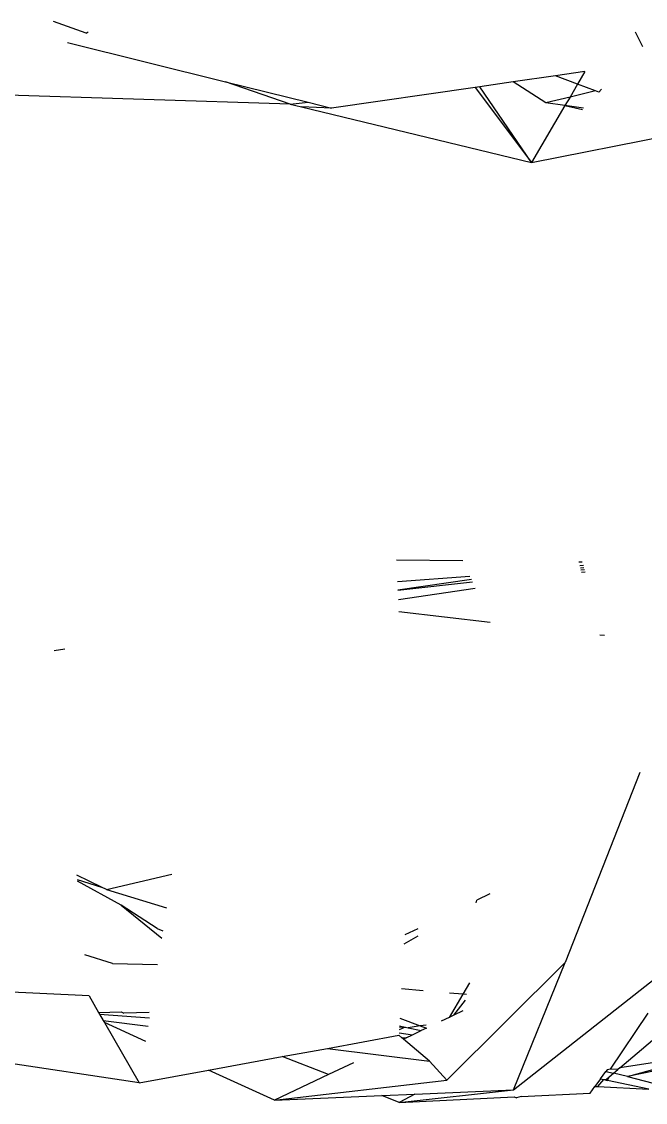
# Model space of a CAD drawing. Header units: millimetres. Extents: x 0 to 460473, y -68369 to 85219.
# Drawn here: x 224940.61 to 224950.74, y -36695.81 to -36678.27 of the extents above; entities that cross this region are included whole.
import ezdxf

# ---------------------------------------------------------------- set-up
doc = ezdxf.new("R2010")
doc.units = ezdxf.units.MM
doc.header["$LTSCALE"] = 50
doc.layers.add('ha', color=8, linetype='Continuous')

# ---------------------------------------------------------------- blocks, each defined once
blk = doc.blocks.new('12312')
for p, q in [((250566.443, -37190.013), (250565.912, -37189.827)), ((250566.443, -37190.013), (250566.48, -37189.994)), ((250575.36, -37189.991), (250575.48, -37190.232)), ((250566.141, -37190.165), (250568.708, -37190.803)), ((250574.068, -37190.708), (250573.38, -37190.807)), ((250574.546, -37190.639), (250574.068, -37190.708)), ((250574.426, -37190.842), (250574.068, -37190.708)), ((250574.546, -37190.639), (250574.426, -37190.842)), ((250569.757, -37191.169), (250561.785, -37190.916)), ((250569.757, -37191.169), (250568.708, -37190.803)), ((250568.708, -37190.803), (250570.05, -37191.136)), ((250572.76, -37190.896), (250570.431, -37191.231)), ((250572.84, -37190.885), (250572.76, -37190.896)), ((250572.76, -37190.896), (250573.677, -37192.113)), ((250573.38, -37190.807), (250572.84, -37190.885)), ((250573.677, -37192.113), (250572.84, -37190.885)), ((250573.911, -37191.148), (250573.38, -37190.807)), ((250574.426, -37190.842), (250574.303, -37191.052)), ((250574.715, -37190.951), (250574.426, -37190.842)), ((250574.815, -37190.926), (250574.771, -37190.972)), ((250574.303, -37191.052), (250573.911, -37191.148)), ((250574.303, -37191.052), (250574.221, -37191.19)), ((250574.715, -37190.951), (250574.303, -37191.052)), ((250574.771, -37190.972), (250574.715, -37190.951)), ((250569.757, -37191.169), (250570.05, -37191.136)), ((250569.757, -37191.169), (250569.942, -37191.213)), ((250569.942, -37191.213), (250573.677, -37192.113)), ((250570.431, -37191.231), (250569.942, -37191.213)), ((250570.05, -37191.136), (250570.431, -37191.231)), ((250574.221, -37191.19), (250573.677, -37192.113)), ((250574.221, -37191.19), (250573.911, -37191.148)), ((250574.522, -37191.232), (250574.221, -37191.19)), ((250574.221, -37191.19), (250574.504, -37191.251)), ((250573.677, -37192.113), (250576.173, -37191.622)), ((250571.485, -37198.564), (250572.565, -37198.576)), ((250574.444, -37198.597), (250574.503, -37198.597)), ((250574.521, -37198.655), (250574.463, -37198.662)), ((250574.471, -37198.69), (250574.53, -37198.686)), ((250574.481, -37198.725), (250574.54, -37198.719)), ((250574.492, -37198.764), (250574.551, -37198.755)), ((250571.502, -37198.917), (250572.677, -37198.828)), ((250572.701, -37198.882), (250571.508, -37199.053)), ((250571.508, -37199.053), (250572.718, -37198.92)), ((250571.516, -37199.205), (250572.762, -37199.02)), ((250571.525, -37199.404), (250573.007, -37199.574)), ((250574.787, -37199.778), (250574.864, -37199.787)), ((250565.923, -37200.035), (250566.101, -37200.009)), ((250575.435, -37202.012), (250574.223, -37205.097)), ((250566.695, -37203.877), (250566.293, -37203.682)), ((250566.773, -37203.914), (250567.834, -37203.666)), ((250566.3, -37203.751), (250566.695, -37203.877)), ((250567.011, -37204.17), (250566.303, -37203.779)), ((250566.773, -37203.914), (250566.695, -37203.877)), ((250566.773, -37203.914), (250567.749, -37204.212)), ((250573.003, -37203.986), (250572.791, -37204.088)), ((250567.011, -37204.17), (250567.672, -37204.705)), ((250567.596, -37204.548), (250567.011, -37204.17)), ((250572.778, -37204.131), (250572.791, -37204.088)), ((250567.596, -37204.548), (250567.691, -37204.583)), ((250571.829, -37204.55), (250571.619, -37204.651)), ((250571.61, -37204.793), (250571.839, -37204.663)), ((250573.383, -37207.167), (250576.386, -37204.803)), ((250575.113, -37206.807), (250577.322, -37204.938)), ((250566.872, -37205.116), (250566.424, -37204.972)), ((250566.872, -37205.116), (250567.606, -37205.133)), ((250572.302, -37207.007), (250574.223, -37205.097)), ((250573.383, -37207.167), (250574.223, -37205.097)), ((250572.668, -37205.43), (250572.56, -37205.615)), ((250566.492, -37205.641), (250563.938, -37205.518)), ((250566.492, -37205.641), (250566.647, -37205.908)), ((250571.919, -37205.556), (250571.568, -37205.524)), ((250572.56, -37205.615), (250572.341, -37205.989)), ((250572.56, -37205.615), (250572.346, -37205.595)), ((250572.624, -37205.62), (250572.56, -37205.615)), ((250572.416, -37205.953), (250572.603, -37205.711)), ((250566.647, -37205.908), (250567.014, -37205.901)), ((250566.647, -37205.908), (250566.664, -37205.938)), ((250566.664, -37205.938), (250567.472, -37205.995)), ((250566.664, -37205.938), (250566.722, -37206.038)), ((250567.014, -37205.901), (250567.055, -37205.919)), ((250567.47, -37205.908), (250567.055, -37205.919)), ((250571.541, -37206.004), (250571.87, -37206.125)), ((250572.341, -37205.989), (250572.212, -37206.05)), ((250572.416, -37205.953), (250572.341, -37205.989)), ((250572.563, -37205.884), (250572.416, -37205.953)), ((250574.961, -37206.83), (250575.574, -37205.919)), ((250566.722, -37206.038), (250567.451, -37206.129)), ((250566.722, -37206.038), (250566.742, -37206.073)), ((250567.412, -37206.379), (250566.742, -37206.073)), ((250566.742, -37206.073), (250567.308, -37207.05)), ((250571.626, -37206.146), (250571.53, -37206.19)), ((250571.626, -37206.146), (250571.532, -37206.154)), ((250571.534, -37206.126), (250571.626, -37206.146)), ((250571.626, -37206.146), (250571.676, -37206.157)), ((250571.87, -37206.125), (250571.676, -37206.157)), ((250571.676, -37206.157), (250571.887, -37206.204)), ((250571.969, -37206.117), (250571.87, -37206.125)), ((250571.87, -37206.125), (250571.973, -37206.163)), ((250571.973, -37206.163), (250571.887, -37206.204)), ((250570.362, -37206.492), (250571.525, -37206.28)), ((250571.525, -37206.28), (250571.571, -37206.319)), ((250571.527, -37206.242), (250571.744, -37206.272)), ((250571.571, -37206.319), (250571.643, -37206.32)), ((250571.597, -37206.341), (250571.571, -37206.319)), ((250571.643, -37206.32), (250571.597, -37206.341)), ((250572.021, -37206.699), (250571.597, -37206.341)), ((250571.643, -37206.32), (250571.744, -37206.272)), ((250571.744, -37206.272), (250571.887, -37206.204)), ((250569.63, -37206.626), (250570.362, -37206.492)), ((250570.362, -37206.492), (250572.021, -37206.699)), ((250567.308, -37207.05), (250563.931, -37206.547)), ((250568.433, -37206.844), (250569.63, -37206.626)), ((250570.379, -37206.918), (250569.63, -37206.626)), ((250572.021, -37206.699), (250572.302, -37207.007)), ((250576.508, -37206.596), (250575.113, -37206.807)), ((250575.238, -37206.946), (250576.534, -37206.597)), ((250576.521, -37206.689), (250575.238, -37206.946)), ((250567.308, -37207.05), (250568.433, -37206.844)), ((250569.504, -37207.333), (250568.433, -37206.844)), ((250570.785, -37206.726), (250570.379, -37206.918)), ((250574.796, -37206.988), (250574.883, -37206.868)), ((250574.904, -37206.839), (250574.883, -37206.868)), ((250574.883, -37206.868), (250575.009, -37206.896)), ((250574.961, -37206.83), (250574.904, -37206.839)), ((250575.08, -37206.835), (250574.961, -37206.83)), ((250575.009, -37206.896), (250575.08, -37206.835)), ((250575.113, -37206.807), (250575.08, -37206.835)), ((250570.379, -37206.918), (250569.504, -37207.333)), ((250569.504, -37207.333), (250572.302, -37207.007)), ((250574.796, -37206.988), (250574.707, -37207.109)), ((250574.753, -37207.112), (250574.854, -37207)), ((250574.796, -37206.988), (250574.854, -37207)), ((250574.854, -37207), (250574.897, -37206.99)), ((250574.854, -37207), (250574.911, -37207.012)), ((250574.897, -37206.99), (250574.937, -37206.956)), ((250574.911, -37207.012), (250574.937, -37206.956)), ((250575.585, -37207.155), (250574.911, -37207.012)), ((250574.937, -37206.956), (250575.009, -37206.896)), ((250575.238, -37206.946), (250575.009, -37206.896)), ((250575.238, -37206.946), (250576.144, -37207.183)), ((250571.249, -37207.259), (250571.783, -37207.236)), ((250571.531, -37207.369), (250573.383, -37207.167)), ((250571.783, -37207.236), (250571.531, -37207.369)), ((250571.783, -37207.236), (250573.383, -37207.167)), ((250573.507, -37207.272), (250574.629, -37207.217)), ((250574.629, -37207.217), (250574.707, -37207.109)), ((250574.707, -37207.109), (250574.753, -37207.112)), ((250574.753, -37207.112), (250575.585, -37207.155)), ((250569.504, -37207.333), (250571.249, -37207.259)), ((250571.531, -37207.369), (250571.249, -37207.259)), ((250571.531, -37207.369), (250573.394, -37207.277)), ((250573.394, -37207.277), (250573.433, -37207.294)), ((250573.507, -37207.272), (250573.433, -37207.294))]:
    blk.add_line(p, q)

msp = doc.modelspace()

# ---------------------------------------------------------------- block references
at = {"layer": 'ha'}
msp.add_blockref('12312', (-25624.78545841, 511.56126197), dxfattribs=at)

doc.saveas('drawing.dxf')
